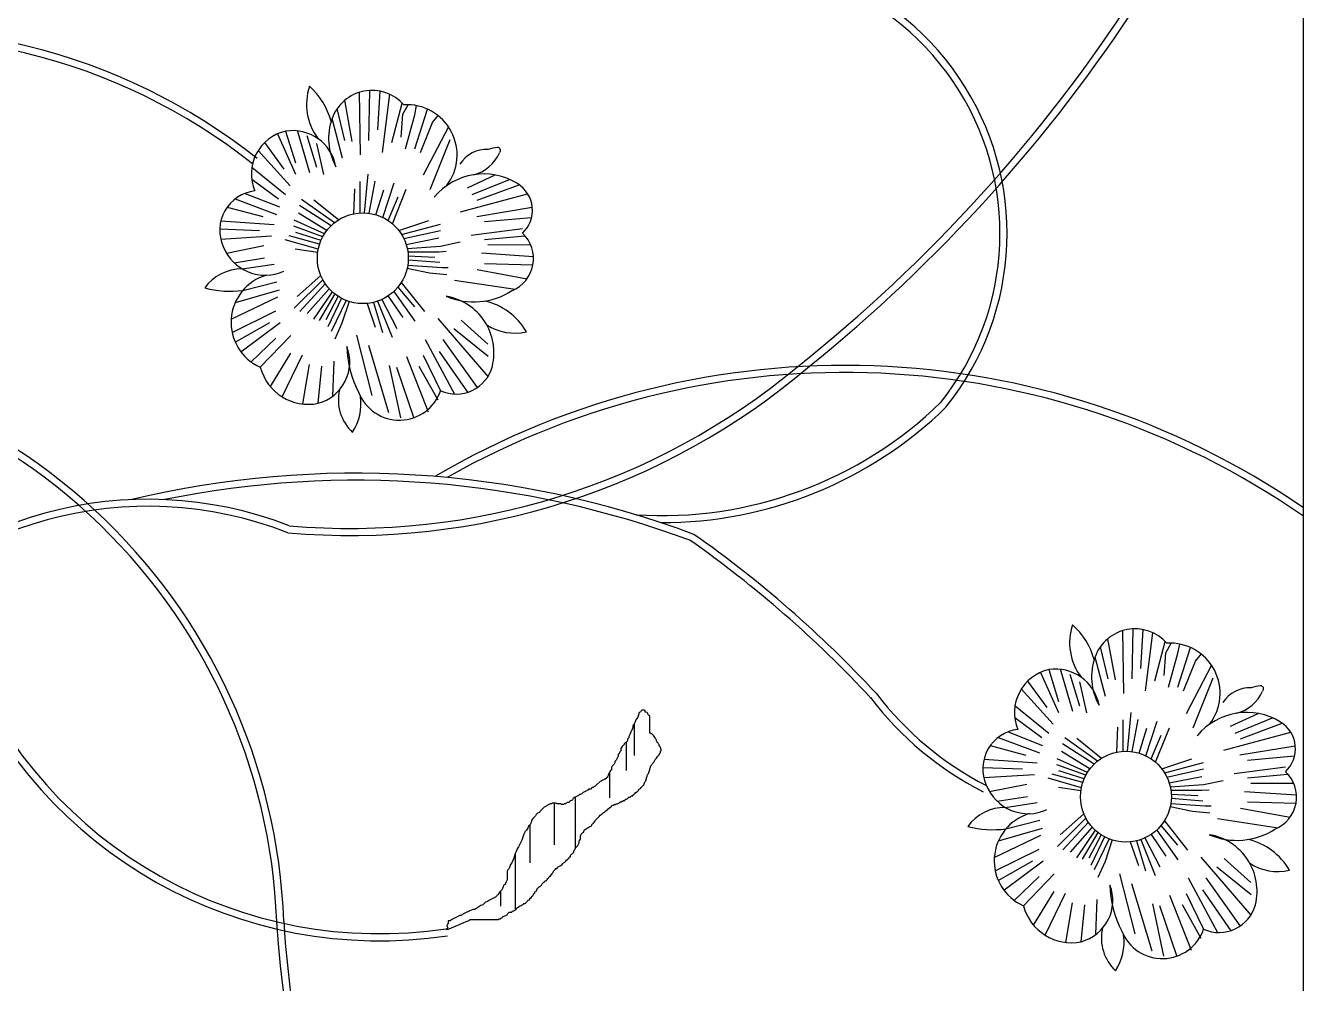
# Model space of a CAD drawing. Header units: millimetres. Extents: x 14385 to 129787, y 107826 to 186798.
# Drawn here: x 30049.3 to 30509.7, y 119364.4 to 119709.5 of the extents above; entities that cross this region are included whole.
import ezdxf

# ---------------------------------------------------------------- set-up
doc = ezdxf.new("R2010")
doc.units = ezdxf.units.MM
doc.header["$LTSCALE"] = 1000

msp = doc.modelspace()

# ---------------------------------------------------------------- linework, layer by layer
at = {"color": 251, "linetype": 'Continuous', "ltscale": 10}
for p, q in [((30167.04, 119667.79), (30164.35, 119682.63)), ((30170.04, 119662.91), (30169.69, 119685.51)), ((30173.05, 119668.17), (30173.41, 119686.15)), ((30176.24, 119671.92), (30177.04, 119685.89)), ((30177.92, 119663.85), (30180.56, 119684.75)), ((30164.41, 119668.17), (30161.65, 119679.7)), ((30181.3, 119667.42), (30185, 119681.62)), ((30184.68, 119669.29), (30185.24, 119677.56)), ((30185.24, 119677.56), (30187.13, 119681.01)), ((30186.18, 119665.16), (30189.56, 119677.37)), ((30189.56, 119677.37), (30190.21, 119680.67)), ((30189.56, 119665.16), (30194.1, 119679.43)), ((30163.48, 119661.78), (30159.75, 119676.02)), ((30191.62, 119663.85), (30195.94, 119674.55)), ((30201.68, 119673.07), (30192.56, 119655.59)), ((30195.94, 119674.55), (30197.95, 119677.09)), ((30140.04, 119670.47), (30146.55, 119656.02)), ((30143.04, 119671.47), (30146.55, 119660.05)), ((30147.16, 119671.79), (30151.6, 119656.56)), ((30150.65, 119669.88), (30154.14, 119658.46)), ((30202.13, 119668.36), (30195, 119650.33)), ((30133.16, 119664.49), (30144.63, 119651.8)), ((30135.46, 119667.34), (30142.41, 119657.83)), ((30154.14, 119667.03), (30156.67, 119655.92)), ((30130.8, 119654.24), (30140.5, 119647.04)), ((30130.89, 119658.48), (30143.04, 119648.63)), ((30171.45, 119642.06), (30172.72, 119655.99)), ((30208.51, 119651.08), (30218.46, 119655.69)), ((30167.64, 119641.75), (30167.92, 119650.76)), ((30169.86, 119642.04), (30169.87, 119653.36)), ((30173.1, 119641.92), (30175.23, 119653.48)), ((30175.56, 119641.38), (30178.36, 119650.35)), ((30178, 119640.43), (30182.11, 119652.85)), ((30181.56, 119638.08), (30186.49, 119650.56)), ((30210.2, 119648.64), (30223.69, 119654.09)), ((30212.08, 119646.57), (30227.13, 119652.2)), ((30124.86, 119647.05), (30139.76, 119641.5)), ((30128.46, 119649.07), (30140.82, 119644.19)), ((30160.63, 119638.49), (30148.78, 119646.84)), ((30162.05, 119639.51), (30153.13, 119646.59)), ((30179.92, 119639.33), (30183.57, 119647.84)), ((30206.07, 119642.44), (30230.21, 119648.95)), ((30122, 119644.1), (30134.8, 119640.7)), ((30157.65, 119635.84), (30147.65, 119641.92)), ((30159.38, 119637.39), (30147.99, 119644.69)), ((30211.89, 119640.75), (30231.87, 119644.07)), ((30214.7, 119638.87), (30231.64, 119640.42)), ((30119.3, 119636.26), (30133.58, 119635.73)), ((30119.73, 119639.23), (30138.92, 119637.84)), ((30156.4, 119633.4), (30145.94, 119637.21)), ((30157.01, 119634.46), (30146.07, 119639.39)), ((30183.83, 119635.67), (30194.63, 119639.28)), ((30184.82, 119634.23), (30198.81, 119638.02)), ((30209.82, 119633.99), (30228.32, 119636.43)), ((30119.65, 119632.56), (30137.97, 119633.72)), ((30154.79, 119628.93), (30142.83, 119632.34)), ((30155.27, 119630.75), (30144.26, 119633.82)), ((30155.77, 119632.09), (30146.67, 119634.94)), ((30185.61, 119632.77), (30198.81, 119635.73)), ((30186.44, 119630.66), (30198.18, 119633.01)), ((30198.81, 119630.09), (30205.9, 119631.55)), ((30214.7, 119632.49), (30229.19, 119633.79)), ((30121.71, 119627.51), (30135.12, 119630.23)), ((30154.61, 119627.81), (30146.51, 119629)), ((30186.84, 119629.2), (30198.81, 119630.09)), ((30187.05, 119628), (30198.18, 119628)), ((30187.19, 119626.55), (30196.72, 119626.12)), ((30198.18, 119628), (30200.89, 119628.21)), ((30213.58, 119627.6), (30232.29, 119626.36)), ((30215.83, 119630.61), (30231.26, 119630.56)), ((30124.49, 119624.03), (30135.43, 119625.78)), ((30127.37, 119621.85), (30138.92, 119623.56)), ((30186.82, 119622.13), (30194.84, 119620.48)), ((30187.03, 119623.25), (30199.43, 119622.36)), ((30187.2, 119625.12), (30198.6, 119624.24)), ((30199.43, 119622.36), (30201.52, 119622.36)), ((30214.7, 119623.85), (30232.12, 119623.3)), ((30156.45, 119617.89), (30146.15, 119607.7)), ((30155.7, 119619.48), (30147.16, 119611.94)), ((30194.84, 119620.48), (30201.1, 119619.85)), ((30203.82, 119617.84), (30225.67, 119614.53)), ((30212.08, 119621.59), (30230, 119618.3)), ((30124.91, 119609.77), (30140.82, 119614.36)), ((30127.64, 119614.11), (30139.87, 119617.22)), ((30157.32, 119616.47), (30148.14, 119606.55)), ((30158.72, 119614.7), (30150.8, 119605.73)), ((30159.79, 119613.62), (30153.01, 119603.72)), ((30160.72, 119612.83), (30155.14, 119603.21)), ((30181.96, 119613.68), (30189.51, 119602.99)), ((30183.48, 119615.3), (30189.45, 119608.21)), ((30184.69, 119616.97), (30193.03, 119606.46)), ((30123.42, 119603.76), (30140.19, 119611.82)), ((30161.9, 119611.99), (30157.49, 119603.53)), ((30163.14, 119611.26), (30158.18, 119600.96)), ((30164.84, 119610.47), (30159.38, 119599.3)), ((30165.91, 119610.09), (30163.31, 119602.32)), ((30172.43, 119609.41), (30175.32, 119600.87)), ((30174.64, 119609.78), (30177.94, 119598.95)), ((30176.17, 119610.22), (30181.43, 119597.26)), ((30177.71, 119610.84), (30183.1, 119600.39)), ((30179.91, 119612.07), (30185.19, 119604.3)), ((30123.77, 119598.95), (30139.55, 119606.75)), ((30197.81, 119603.94), (30215.87, 119583.05)), ((30124.87, 119595.5), (30137.33, 119602.59)), ((30126.9, 119592.01), (30141.08, 119602.59)), ((30163.31, 119602.32), (30160.71, 119596.59)), ((30203.63, 119600.37), (30216.02, 119590.42)), ((30206.26, 119603.38), (30215.83, 119594.74)), ((30130.6, 119588.33), (30139.55, 119596.91)), ((30133.91, 119586.42), (30144.94, 119597.86)), ((30168.54, 119597.93), (30174.09, 119576.25)), ((30172.86, 119594.36), (30180.14, 119570.12)), ((30193.31, 119596.43), (30203.85, 119576.75)), ((30199.69, 119596.43), (30212.01, 119579.06)), ((30137.52, 119579.45), (30144.94, 119591.52)), ((30141.76, 119575.78), (30149.06, 119590.88)), ((30186.56, 119590.23), (30194.34, 119570.41)), ((30192.56, 119590.79), (30198.85, 119577.95)), ((30198.38, 119592.11), (30208.59, 119577.4)), ((30149.17, 119573.19), (30151.6, 119587.39)), ((30154.77, 119573.43), (30156.04, 119586.76)), ((30160.05, 119576.03), (30160.48, 119588.66)), ((30180.36, 119587.04), (30184.36, 119568.23)), ((30182.99, 119586.47), (30189.19, 119568.12)), ((30191.06, 119586.85), (30197.8, 119574.66)), ((30441.92, 119473.79), (30439.23, 119488.62)), ((30444.92, 119468.9), (30444.57, 119491.5)), ((30447.92, 119474.16), (30448.29, 119492.15)), ((30451.11, 119477.92), (30451.91, 119491.88)), ((30452.8, 119469.84), (30455.44, 119490.74)), ((30439.29, 119474.16), (30436.53, 119485.69)), ((30456.18, 119473.41), (30459.88, 119487.61)), ((30460.12, 119483.55), (30462, 119487)), ((30464.44, 119483.36), (30465.09, 119486.66)), ((30464.44, 119471.16), (30468.98, 119485.42)), ((30438.35, 119467.78), (30434.63, 119482.01)), ((30459.56, 119475.29), (30460.12, 119483.55)), ((30461.06, 119471.16), (30464.44, 119483.36)), ((30466.5, 119469.84), (30470.82, 119480.55)), ((30470.82, 119480.55), (30472.83, 119483.08)), ((30414.92, 119476.46), (30421.43, 119462.01)), ((30417.92, 119477.46), (30421.43, 119466.04)), ((30422.04, 119477.78), (30426.48, 119462.55)), ((30425.53, 119475.88), (30429.01, 119464.46)), ((30476.56, 119479.07), (30467.44, 119461.58)), ((30408.04, 119470.49), (30419.5, 119457.79)), ((30410.33, 119473.33), (30417.28, 119463.82)), ((30429.01, 119473.02), (30431.55, 119461.92)), ((30477.01, 119474.35), (30469.88, 119456.32)), ((30270.43, 119461.96), (30269.95, 119460.29)), ((30270.9, 119462.19), (30270.43, 119461.96)), ((30271.14, 119462.67), (30270.9, 119462.19)), ((30271.38, 119462.91), (30271.14, 119462.67)), ((30272.33, 119462.91), (30271.38, 119462.91)), ((30272.57, 119462.67), (30272.33, 119462.91)), ((30272.57, 119462.19), (30272.57, 119462.67)), ((30272.81, 119462.19), (30272.57, 119462.19)), ((30273.28, 119461.96), (30272.81, 119462.19)), ((30273.52, 119461.48), (30273.28, 119461.96)), ((30273.76, 119461), (30273.52, 119461.48)), ((30274.23, 119460.77), (30273.76, 119461)), ((30405.77, 119464.47), (30417.92, 119454.62)), ((30446.33, 119448.05), (30447.6, 119461.98)), ((30483.39, 119457.07), (30493.33, 119461.69)), ((30268.05, 119456.24), (30267.81, 119456.24)), ((30267.81, 119456.24), (30267.81, 119455.77)), ((30268.29, 119457.67), (30268.05, 119457.19)), ((30268.05, 119457.19), (30268.05, 119456.24)), ((30268.53, 119457.67), (30268.29, 119457.67)), ((30268.76, 119458.15), (30268.53, 119457.67)), ((30268.64, 119457.91), (30268.64, 119446.52)), ((30269, 119458.62), (30268.76, 119458.15)), ((30269.24, 119459.34), (30269, 119458.62)), ((30269.95, 119460.29), (30269.24, 119459.34)), ((30274.23, 119454.58), (30274.23, 119460.77)), ((30405.68, 119460.24), (30415.38, 119453.03)), ((30442.51, 119447.75), (30442.8, 119456.76)), ((30444.74, 119448.04), (30444.75, 119459.35)), ((30447.98, 119447.91), (30450.1, 119459.47)), ((30450.44, 119447.37), (30453.23, 119456.34)), ((30452.87, 119446.42), (30456.99, 119458.85)), ((30456.44, 119444.07), (30461.37, 119456.55)), ((30485.08, 119454.63), (30498.57, 119460.09)), ((30486.95, 119452.56), (30502.01, 119458.2)), ((30266.15, 119451.96), (30265.91, 119451.48)), ((30266.38, 119452.67), (30266.15, 119452.43)), ((30266.15, 119452.43), (30266.15, 119451.96)), ((30266.62, 119452.91), (30266.38, 119452.67)), ((30266.86, 119453.86), (30266.62, 119453.39)), ((30266.62, 119453.39), (30266.62, 119452.91)), ((30267.1, 119454.34), (30266.86, 119453.86)), ((30267.34, 119455.05), (30267.1, 119454.34)), ((30267.57, 119455.53), (30267.34, 119455.05)), ((30267.81, 119455.77), (30267.57, 119455.53)), ((30274.47, 119454.58), (30274.23, 119454.58)), ((30274.71, 119454.34), (30274.47, 119454.58)), ((30274.95, 119454.34), (30274.71, 119454.34)), ((30275.19, 119454.1), (30274.95, 119454.34)), ((30275.66, 119453.62), (30275.19, 119454.1)), ((30276.14, 119452.91), (30275.66, 119453.62)), ((30276.37, 119452.43), (30276.14, 119452.91)), ((30276.61, 119452.19), (30276.37, 119452.43)), ((30276.61, 119451.72), (30276.61, 119452.19)), ((30276.85, 119451.24), (30276.61, 119451.72)), ((30399.74, 119453.04), (30414.64, 119447.49)), ((30403.34, 119455.06), (30415.7, 119450.18)), ((30435.5, 119444.49), (30423.66, 119452.84)), ((30436.93, 119445.5), (30428.01, 119452.59)), ((30454.8, 119445.32), (30458.45, 119453.83)), ((30480.95, 119448.43), (30505.09, 119454.94)), ((30263.29, 119447.43), (30263.05, 119446.96)), ((30263.53, 119447.91), (30263.29, 119447.43)), ((30263.77, 119448.15), (30263.53, 119447.91)), ((30264.24, 119449.81), (30263.77, 119449.1)), ((30263.77, 119449.1), (30263.77, 119448.15)), ((30264.72, 119450.29), (30264.24, 119449.81)), ((30264.96, 119450.53), (30264.72, 119450.29)), ((30265.19, 119451), (30264.96, 119450.77)), ((30264.96, 119450.77), (30264.96, 119450.53)), ((30265.43, 119451.24), (30265.19, 119451)), ((30265.91, 119451.48), (30265.43, 119451.24)), ((30265.67, 119451.36), (30265.67, 119441.09)), ((30277.09, 119451.24), (30276.85, 119451.24)), ((30277.33, 119450.77), (30277.09, 119451.24)), ((30277.56, 119450.53), (30277.33, 119450.77)), ((30277.56, 119450.05), (30277.56, 119450.53)), ((30277.8, 119449.81), (30277.56, 119450.05)), ((30277.56, 119446.72), (30277.8, 119447.43)), ((30278.04, 119449.58), (30277.8, 119449.81)), ((30277.8, 119447.43), (30278.04, 119447.43)), ((30278.04, 119449.34), (30278.04, 119449.58)), ((30278.28, 119448.86), (30278.04, 119449.34)), ((30278.04, 119447.43), (30278.04, 119448.15)), ((30278.04, 119448.15), (30278.28, 119448.15)), ((30278.28, 119448.15), (30278.28, 119448.86)), ((30396.88, 119450.09), (30409.68, 119446.69)), ((30432.53, 119441.83), (30422.53, 119447.91)), ((30434.26, 119443.38), (30422.87, 119450.68)), ((30486.77, 119446.74), (30506.75, 119450.06)), ((30260.68, 119442.67), (30260.44, 119442.2)), ((30260.91, 119442.91), (30260.68, 119442.67)), ((30261.39, 119443.39), (30260.91, 119442.91)), ((30261.63, 119443.86), (30261.39, 119443.39)), ((30262.1, 119444.81), (30261.63, 119444.34)), ((30261.63, 119444.34), (30261.63, 119443.86)), ((30262.34, 119445.29), (30262.1, 119444.81)), ((30262.58, 119445.77), (30262.34, 119445.29)), ((30262.82, 119446.24), (30262.58, 119445.77)), ((30263.05, 119446.96), (30262.82, 119446.96)), ((30262.82, 119446.96), (30262.82, 119446.24)), ((30274.47, 119442.67), (30274.71, 119442.91)), ((30274.47, 119442.2), (30274.47, 119442.67)), ((30274.71, 119442.91), (30274.95, 119443.15)), ((30274.95, 119443.15), (30275.19, 119443.62)), ((30275.19, 119443.62), (30275.66, 119444.1)), ((30275.66, 119444.1), (30275.9, 119444.58)), ((30275.9, 119444.58), (30276.14, 119445.05)), ((30276.14, 119445.05), (30276.61, 119445.53)), ((30276.61, 119445.53), (30277.09, 119446.24)), ((30277.09, 119446.24), (30277.56, 119446.72)), ((30394.61, 119445.23), (30413.8, 119443.83)), ((30431.28, 119439.4), (30420.82, 119443.2)), ((30431.89, 119440.45), (30420.94, 119445.38)), ((30458.71, 119441.67), (30469.51, 119445.27)), ((30459.7, 119440.22), (30473.68, 119444.02)), ((30484.7, 119439.98), (30503.2, 119442.42)), ((30489.58, 119444.86), (30506.51, 119446.41)), ((30257.82, 119437.91), (30257.34, 119437.67)), ((30258.06, 119437.91), (30257.82, 119437.91)), ((30258.53, 119438.15), (30258.06, 119438.15)), ((30258.06, 119438.15), (30258.06, 119437.91)), ((30258.77, 119438.62), (30258.53, 119438.39)), ((30258.53, 119438.39), (30258.53, 119438.15)), ((30259.01, 119438.62), (30258.77, 119438.62)), ((30259.25, 119439.34), (30259.01, 119438.86)), ((30259.01, 119438.86), (30259.01, 119438.62)), ((30259.49, 119440.05), (30259.25, 119439.34)), ((30259.72, 119440.53), (30259.49, 119440.05)), ((30259.96, 119440.77), (30259.72, 119440.53)), ((30259.72, 119440.53), (30259.72, 119431.32)), ((30260.2, 119441.24), (30259.96, 119441)), ((30259.96, 119441), (30259.96, 119440.77)), ((30260.44, 119441.24), (30260.2, 119441.24)), ((30260.44, 119442.2), (30260.44, 119441.24)), ((30272.81, 119437.43), (30272.81, 119437.91)), ((30272.81, 119437.91), (30273.04, 119437.91)), ((30273.04, 119438.62), (30273.28, 119438.86)), ((30273.04, 119437.91), (30273.04, 119438.62)), ((30273.28, 119439.34), (30273.52, 119439.81)), ((30273.28, 119438.86), (30273.28, 119439.34)), ((30273.52, 119439.81), (30273.76, 119440.05)), ((30273.76, 119440.05), (30274, 119440.77)), ((30274, 119440.77), (30274.23, 119441.48)), ((30274.23, 119441.72), (30274.47, 119442.2)), ((30274.23, 119441.48), (30274.23, 119441.72)), ((30394.18, 119442.26), (30408.46, 119441.72)), ((30394.53, 119438.55), (30412.85, 119439.71)), ((30429.67, 119434.92), (30417.71, 119438.33)), ((30430.15, 119436.74), (30419.14, 119439.81)), ((30430.65, 119438.08), (30421.55, 119440.94)), ((30460.49, 119438.76), (30473.68, 119441.72)), ((30461.32, 119436.65), (30473.06, 119439)), ((30489.58, 119438.48), (30504.07, 119439.78)), ((30250.68, 119433.39), (30250.21, 119433.15)), ((30251.16, 119433.62), (30250.68, 119433.39)), ((30251.64, 119433.86), (30251.16, 119433.62)), ((30252.11, 119434.1), (30251.64, 119433.86)), ((30253.06, 119434.34), (30252.11, 119434.34)), ((30252.11, 119434.34), (30252.11, 119434.1)), ((30253.54, 119435.05), (30253.06, 119434.58)), ((30253.06, 119434.58), (30253.06, 119434.34)), ((30253.78, 119435.05), (30253.54, 119435.05)), ((30254.49, 119435.53), (30253.78, 119435.05)), ((30254.97, 119436), (30254.49, 119435.53)), ((30256.39, 119437.2), (30254.97, 119436)), ((30257.34, 119437.67), (30256.39, 119437.2)), ((30269.48, 119433.15), (30269.48, 119433.39)), ((30269.48, 119433.39), (30269.71, 119433.39)), ((30269.71, 119433.39), (30269.95, 119433.62)), ((30269.95, 119433.62), (30270.19, 119433.86)), ((30270.19, 119434.1), (30270.43, 119434.34)), ((30270.19, 119433.86), (30270.19, 119434.1)), ((30270.43, 119434.34), (30270.9, 119434.58)), ((30270.9, 119434.58), (30271.14, 119435.05)), ((30271.14, 119435.05), (30271.38, 119435.29)), ((30271.38, 119435.29), (30271.86, 119435.77)), ((30271.86, 119435.77), (30272.09, 119436)), ((30272.09, 119436), (30272.33, 119436.72)), ((30272.33, 119436.72), (30272.57, 119437.2)), ((30272.57, 119437.2), (30272.81, 119437.43)), ((30396.58, 119433.5), (30409.99, 119436.22)), ((30429.49, 119433.8), (30421.38, 119434.99)), ((30461.71, 119435.19), (30473.68, 119436.08)), ((30461.93, 119433.99), (30473.06, 119433.99)), ((30473.06, 119433.99), (30475.77, 119434.2)), ((30473.68, 119436.08), (30480.78, 119437.54)), ((30488.45, 119433.59), (30507.17, 119432.35)), ((30490.71, 119436.6), (30506.14, 119436.55)), ((30237.36, 119428.62), (30237.13, 119428.39)), ((30237.84, 119428.86), (30237.36, 119428.62)), ((30238.31, 119429.1), (30237.84, 119428.86)), ((30238.79, 119429.1), (30238.31, 119429.1)), ((30239.03, 119429.34), (30238.79, 119429.1)), ((30240.46, 119429.34), (30239.03, 119429.34)), ((30239.74, 119429.34), (30239.74, 119414.31)), ((30240.69, 119429.1), (30240.46, 119429.34)), ((30242.12, 119429.1), (30240.69, 119429.1)), ((30242.36, 119428.86), (30242.12, 119429.1)), ((30243.07, 119428.86), (30242.36, 119428.86)), ((30243.31, 119429.1), (30243.07, 119428.86)), ((30243.79, 119429.1), (30243.31, 119429.1)), ((30244.26, 119429.34), (30243.79, 119429.1)), ((30244.5, 119429.58), (30244.26, 119429.34)), ((30245.21, 119429.58), (30244.5, 119429.58)), ((30245.45, 119430.05), (30245.21, 119429.58)), ((30245.93, 119430.29), (30245.45, 119430.05)), ((30246.16, 119430.29), (30245.93, 119430.29)), ((30246.4, 119430.53), (30246.16, 119430.29)), ((30246.64, 119431.01), (30246.4, 119430.53)), ((30247.35, 119431.48), (30246.64, 119431.01)), ((30247.83, 119431.72), (30247.35, 119431.48)), ((30247.35, 119431.48), (30247.35, 119412.91)), ((30248.31, 119431.96), (30247.83, 119431.72)), ((30248.54, 119431.96), (30248.31, 119431.96)), ((30248.78, 119432.43), (30248.54, 119431.96)), ((30249.26, 119432.43), (30248.78, 119432.43)), ((30249.73, 119432.67), (30249.26, 119432.43)), ((30250.21, 119433.15), (30249.73, 119432.67)), ((30260.44, 119428.39), (30260.91, 119428.62)), ((30260.91, 119428.62), (30261.15, 119428.62)), ((30261.15, 119428.62), (30261.39, 119428.86)), ((30261.39, 119428.86), (30261.86, 119428.86)), ((30261.86, 119428.86), (30262.1, 119429.1)), ((30262.1, 119429.1), (30262.58, 119429.1)), ((30262.58, 119429.1), (30263.05, 119429.34)), ((30263.05, 119429.34), (30263.29, 119429.58)), ((30263.29, 119429.58), (30263.53, 119429.58)), ((30263.53, 119429.58), (30263.53, 119429.81)), ((30263.53, 119429.81), (30264.01, 119429.81)), ((30264.01, 119429.81), (30264.24, 119430.05)), ((30264.24, 119430.05), (30264.48, 119430.05)), ((30264.48, 119430.05), (30264.72, 119430.29)), ((30264.72, 119430.29), (30265.19, 119430.29)), ((30265.19, 119430.29), (30265.43, 119430.77)), ((30265.43, 119430.77), (30265.91, 119430.77)), ((30265.91, 119430.77), (30266.15, 119431.01)), ((30266.15, 119431.01), (30266.38, 119431.24)), ((30266.38, 119431.24), (30266.62, 119431.48)), ((30266.62, 119431.48), (30267.1, 119431.48)), ((30267.1, 119431.48), (30267.34, 119431.72)), ((30267.34, 119431.72), (30267.57, 119431.96)), ((30267.57, 119431.96), (30268.05, 119431.96)), ((30268.05, 119432.2), (30268.53, 119432.43)), ((30268.05, 119431.96), (30268.05, 119432.2)), ((30268.53, 119432.43), (30268.53, 119432.67)), ((30268.53, 119432.67), (30268.76, 119432.67)), ((30268.76, 119432.67), (30269, 119432.91)), ((30269, 119432.91), (30269, 119433.15)), ((30269, 119433.15), (30269.48, 119433.15)), ((30399.37, 119430.02), (30410.31, 119431.78)), ((30402.25, 119427.84), (30413.8, 119429.56)), ((30461.91, 119429.24), (30474.31, 119428.35)), ((30462.07, 119432.55), (30471.6, 119432.11)), ((30462.08, 119431.11), (30473.48, 119430.23)), ((30489.58, 119429.84), (30507, 119429.3)), ((30232.84, 119424.58), (30232.13, 119423.86)), ((30233.08, 119424.81), (30232.84, 119424.58)), ((30233.32, 119425.29), (30233.08, 119424.81)), ((30233.56, 119425.53), (30233.32, 119425.29)), ((30233.8, 119425.77), (30233.56, 119425.53)), ((30234.51, 119426.01), (30233.8, 119425.77)), ((30234.75, 119426.48), (30234.51, 119426.01)), ((30235.22, 119426.96), (30234.75, 119426.48)), ((30235.46, 119427.2), (30235.22, 119426.96)), ((30236.17, 119427.91), (30235.46, 119427.2)), ((30236.65, 119428.15), (30236.17, 119427.91)), ((30237.13, 119428.39), (30236.65, 119428.15)), ((30254.97, 119423.62), (30255.44, 119424.1)), ((30255.44, 119424.1), (30255.68, 119424.34)), ((30255.68, 119424.34), (30255.92, 119424.58)), ((30255.92, 119424.58), (30256.39, 119425.05)), ((30256.39, 119425.05), (30257.11, 119425.53)), ((30257.11, 119425.53), (30257.58, 119426.01)), ((30257.58, 119426.01), (30257.82, 119426.01)), ((30257.82, 119426.01), (30258.06, 119426.24)), ((30258.06, 119426.24), (30258.53, 119426.72)), ((30258.53, 119426.72), (30258.77, 119426.72)), ((30258.77, 119426.72), (30258.77, 119426.96)), ((30258.77, 119426.96), (30259.01, 119426.96)), ((30259.01, 119426.96), (30259.25, 119427.2)), ((30259.25, 119427.2), (30259.25, 119427.43)), ((30259.25, 119427.43), (30259.49, 119427.43)), ((30259.49, 119427.43), (30259.72, 119427.67)), ((30259.72, 119427.67), (30259.96, 119427.67)), ((30259.96, 119427.67), (30259.96, 119427.91)), ((30259.96, 119427.91), (30260.2, 119427.91)), ((30260.2, 119427.91), (30260.44, 119428.15)), ((30260.44, 119428.15), (30260.44, 119428.39)), ((30430.58, 119425.47), (30422.04, 119417.93)), ((30461.7, 119428.13), (30469.72, 119426.47)), ((30469.72, 119426.47), (30475.98, 119425.85)), ((30474.31, 119428.35), (30476.4, 119428.35)), ((30486.95, 119427.59), (30504.88, 119424.3)), ((30229.75, 119419.58), (30229.28, 119419.1)), ((30230.23, 119420.29), (30229.75, 119419.58)), ((30230.47, 119421.01), (30230.23, 119420.29)), ((30230.94, 119421.48), (30230.47, 119421.01)), ((30231.18, 119421.96), (30230.94, 119421.48)), ((30230.94, 119421.48), (30230.94, 119407.8)), ((30231.42, 119422.43), (30231.18, 119421.96)), ((30231.65, 119423.15), (30231.42, 119422.43)), ((30232.13, 119423.86), (30231.65, 119423.15)), ((30250.45, 119419.34), (30250.92, 119419.82)), ((30250.92, 119419.82), (30251.64, 119420.29)), ((30251.64, 119420.29), (30252.35, 119420.77)), ((30252.35, 119420.77), (30253.06, 119421.01)), ((30253.06, 119421.01), (30253.54, 119421.96)), ((30253.54, 119421.96), (30253.78, 119422.2)), ((30253.78, 119422.2), (30254.01, 119422.2)), ((30254.01, 119422.43), (30254.25, 119422.67)), ((30254.01, 119422.2), (30254.01, 119422.43)), ((30254.25, 119422.67), (30254.25, 119422.91)), ((30254.25, 119422.91), (30254.49, 119422.91)), ((30254.49, 119423.15), (30254.97, 119423.62)), ((30254.49, 119422.91), (30254.49, 119423.15)), ((30399.78, 119415.76), (30415.7, 119420.35)), ((30402.52, 119420.1), (30414.75, 119423.21)), ((30431.33, 119423.89), (30421.03, 119413.69)), ((30432.2, 119422.47), (30423.01, 119412.54)), ((30433.6, 119420.69), (30425.68, 119411.72)), ((30434.67, 119419.62), (30427.89, 119409.71)), ((30456.84, 119419.68), (30464.39, 119408.98)), ((30458.36, 119421.29), (30464.33, 119414.2)), ((30459.57, 119422.96), (30467.91, 119412.45)), ((30478.7, 119423.83), (30500.54, 119420.52)), ((30228.09, 119416.01), (30227.13, 119414.1)), ((30228.8, 119418.15), (30228.09, 119416.01)), ((30229.28, 119419.1), (30228.8, 119418.15)), ((30248.54, 119414.58), (30248.78, 119415.05)), ((30248.78, 119415.77), (30249.02, 119416.01)), ((30248.78, 119415.05), (30248.78, 119415.77)), ((30249.02, 119416.01), (30249.02, 119416.24)), ((30249.02, 119416.24), (30249.26, 119416.24)), ((30249.26, 119417.67), (30249.5, 119417.91)), ((30249.26, 119416.24), (30249.26, 119417.67)), ((30249.5, 119418.15), (30249.73, 119418.39)), ((30249.5, 119417.91), (30249.5, 119418.15)), ((30249.73, 119418.39), (30249.97, 119418.62)), ((30249.97, 119418.62), (30250.45, 119418.86)), ((30250.45, 119418.86), (30250.45, 119419.34)), ((30398.3, 119409.75), (30415.07, 119417.82)), ((30435.6, 119418.83), (30430.01, 119409.2)), ((30436.78, 119417.98), (30432.37, 119409.52)), ((30438.02, 119417.25), (30433.06, 119406.95)), ((30439.72, 119416.46), (30434.26, 119405.29)), ((30440.79, 119416.08), (30438.19, 119408.32)), ((30447.31, 119415.4), (30450.2, 119406.86)), ((30449.52, 119415.77), (30452.82, 119404.94)), ((30451.05, 119416.21), (30456.31, 119403.26)), ((30452.59, 119416.83), (30457.98, 119406.38)), ((30454.79, 119418.06), (30460.06, 119410.29)), ((30225.71, 119411.24), (30225.23, 119409.58)), ((30226.18, 119412.2), (30225.71, 119411.24)), ((30225.71, 119411.24), (30225.71, 119390.77)), ((30226.42, 119412.91), (30226.18, 119412.2)), ((30226.9, 119413.62), (30226.42, 119412.91)), ((30227.13, 119414.1), (30226.9, 119413.62)), ((30245.69, 119410.53), (30245.93, 119411.01)), ((30245.69, 119410.05), (30245.69, 119410.53)), ((30245.93, 119411.01), (30246.16, 119411.01)), ((30246.16, 119411.01), (30246.88, 119411.72)), ((30246.88, 119412.2), (30247.12, 119412.43)), ((30246.88, 119411.72), (30246.88, 119412.2)), ((30247.12, 119412.43), (30247.35, 119412.91)), ((30247.35, 119412.91), (30247.59, 119413.39)), ((30247.59, 119413.39), (30247.83, 119413.62)), ((30247.83, 119413.62), (30248.31, 119414.1)), ((30248.31, 119414.1), (30248.54, 119414.58)), ((30398.64, 119404.94), (30414.43, 119412.74)), ((30223.57, 119405.77), (30223.33, 119405.53)), ((30224.04, 119407.2), (30223.57, 119405.77)), ((30224.52, 119407.91), (30224.04, 119407.2)), ((30225.23, 119409.58), (30224.52, 119407.91)), ((30240.22, 119405.53), (30240.22, 119405.77)), ((30240.22, 119405.77), (30240.69, 119405.77)), ((30240.69, 119405.77), (30240.93, 119406.01)), ((30240.93, 119406.24), (30241.41, 119406.48)), ((30240.93, 119406.01), (30240.93, 119406.24)), ((30241.41, 119406.48), (30241.88, 119406.72)), ((30241.88, 119406.72), (30242.6, 119407.2)), ((30242.6, 119407.2), (30242.83, 119407.67)), ((30242.83, 119407.67), (30243.07, 119407.91)), ((30243.07, 119407.91), (30243.55, 119408.15)), ((30243.55, 119408.15), (30243.79, 119408.39)), ((30243.79, 119408.39), (30244.26, 119408.86)), ((30244.26, 119408.86), (30244.5, 119408.86)), ((30244.5, 119409.1), (30244.98, 119409.34)), ((30244.5, 119408.86), (30244.5, 119409.1)), ((30244.98, 119409.34), (30244.98, 119409.58)), ((30244.98, 119409.58), (30245.21, 119409.58)), ((30245.21, 119409.82), (30245.45, 119410.05)), ((30245.21, 119409.58), (30245.21, 119409.82)), ((30245.45, 119410.05), (30245.69, 119410.05)), ((30399.75, 119401.49), (30412.21, 119408.59)), ((30401.77, 119398.01), (30415.96, 119408.59)), ((30438.19, 119408.32), (30435.59, 119402.59)), ((30472.69, 119409.93), (30490.74, 119389.04)), ((30478.51, 119406.36), (30490.89, 119396.41)), ((30481.14, 119409.37), (30490.71, 119400.73)), ((30222.62, 119401.24), (30222.38, 119400.77)), ((30222.85, 119401.72), (30222.62, 119401.24)), ((30223.09, 119405.29), (30222.85, 119404.82)), ((30222.85, 119404.82), (30222.85, 119401.72)), ((30223.33, 119405.53), (30223.09, 119405.29)), ((30235.94, 119400.77), (30236.17, 119401.01)), ((30236.17, 119401.01), (30236.41, 119401.01)), ((30236.41, 119401.24), (30236.89, 119401.48)), ((30236.41, 119401.01), (30236.41, 119401.24)), ((30236.89, 119401.48), (30237.13, 119401.48)), ((30237.13, 119401.72), (30237.36, 119401.96)), ((30237.13, 119401.48), (30237.13, 119401.72)), ((30237.36, 119402.2), (30237.84, 119402.43)), ((30237.36, 119401.96), (30237.36, 119402.2)), ((30237.84, 119402.67), (30238.08, 119402.91)), ((30237.84, 119402.43), (30237.84, 119402.67)), ((30238.08, 119402.91), (30238.31, 119402.91)), ((30238.31, 119402.91), (30238.79, 119403.63)), ((30238.79, 119403.63), (30238.79, 119403.86)), ((30238.79, 119403.86), (30239.03, 119403.86)), ((30239.03, 119403.86), (30239.27, 119404.34)), ((30239.27, 119404.34), (30239.5, 119404.58)), ((30239.5, 119404.82), (30239.74, 119405.05)), ((30239.5, 119404.58), (30239.5, 119404.82)), ((30239.74, 119405.05), (30239.98, 119405.29)), ((30239.98, 119405.29), (30240.22, 119405.53)), ((30405.48, 119394.33), (30414.43, 119402.9)), ((30408.78, 119392.41), (30419.82, 119403.86)), ((30443.42, 119403.92), (30448.96, 119382.24)), ((30468.19, 119402.42), (30478.73, 119382.75)), ((30474.57, 119402.42), (30486.89, 119385.06)), ((30219.76, 119396.72), (30219.52, 119396.24)), ((30220.24, 119397.44), (30219.76, 119396.72)), ((30220.47, 119397.67), (30220.24, 119397.44)), ((30220.95, 119398.15), (30220.47, 119397.67)), ((30220.47, 119397.67), (30220.47, 119392.24)), ((30221.19, 119398.63), (30220.95, 119398.15)), ((30221.43, 119399.34), (30221.19, 119398.63)), ((30221.66, 119399.82), (30221.43, 119399.34)), ((30222.14, 119400.05), (30221.66, 119399.82)), ((30222.38, 119400.77), (30222.14, 119400.05)), ((30232.13, 119396.01), (30232.37, 119396.48)), ((30232.37, 119396.72), (30232.84, 119396.96)), ((30232.37, 119396.48), (30232.37, 119396.72)), ((30232.84, 119397.2), (30233.08, 119397.67)), ((30232.84, 119396.96), (30232.84, 119397.2)), ((30233.08, 119397.67), (30233.32, 119397.67)), ((30233.32, 119397.67), (30233.56, 119397.91)), ((30233.56, 119398.39), (30233.8, 119398.63)), ((30233.56, 119397.91), (30233.56, 119398.39)), ((30233.8, 119398.63), (30234.03, 119398.86)), ((30234.03, 119398.86), (30234.51, 119399.34)), ((30234.51, 119399.34), (30234.75, 119399.34)), ((30234.75, 119399.34), (30235.22, 119399.82)), ((30235.22, 119399.82), (30235.46, 119400.29)), ((30235.46, 119400.29), (30235.7, 119400.53)), ((30235.7, 119400.53), (30235.94, 119400.77)), ((30412.4, 119385.44), (30419.82, 119397.51)), ((30416.63, 119381.77), (30423.94, 119396.88)), ((30447.74, 119400.35), (30455.02, 119376.11)), ((30467.44, 119396.79), (30473.73, 119383.95)), ((30473.26, 119398.1), (30483.47, 119383.39)), ((30212.62, 119391.96), (30212.15, 119391.72)), ((30213.34, 119392.44), (30212.62, 119391.96)), ((30214.05, 119392.67), (30213.34, 119392.44)), ((30214.53, 119393.15), (30214.05, 119392.67)), ((30215, 119393.63), (30214.53, 119393.15)), ((30215.72, 119393.86), (30215, 119393.63)), ((30216.43, 119394.34), (30215.72, 119393.86)), ((30217.38, 119394.82), (30216.43, 119394.34)), ((30218.1, 119395.29), (30217.38, 119394.82)), ((30218.57, 119395.53), (30218.1, 119395.29)), ((30218.81, 119395.77), (30218.57, 119395.53)), ((30219.05, 119396.01), (30218.81, 119395.77)), ((30219.28, 119396.24), (30219.05, 119396.01)), ((30219.52, 119396.24), (30219.28, 119396.24)), ((30226.66, 119391.72), (30227.13, 119391.96)), ((30227.13, 119392.2), (30227.85, 119392.44)), ((30227.13, 119391.96), (30227.13, 119392.2)), ((30227.85, 119392.44), (30228.56, 119392.91)), ((30228.56, 119392.91), (30228.8, 119393.15)), ((30228.8, 119393.15), (30229.28, 119393.15)), ((30229.28, 119393.15), (30229.75, 119393.63)), ((30229.75, 119393.63), (30229.99, 119393.86)), ((30229.99, 119393.86), (30230.23, 119394.34)), ((30230.23, 119394.34), (30230.47, 119394.34)), ((30230.47, 119394.34), (30230.94, 119394.58)), ((30230.94, 119394.82), (30231.18, 119395.29)), ((30230.94, 119394.58), (30230.94, 119394.82)), ((30231.18, 119395.29), (30231.65, 119395.29)), ((30231.65, 119395.53), (30231.89, 119396.01)), ((30231.65, 119395.29), (30231.65, 119395.53)), ((30231.89, 119396.01), (30232.13, 119396.01)), ((30424.05, 119379.19), (30426.48, 119393.39)), ((30429.65, 119379.43), (30430.92, 119392.75)), ((30434.93, 119382.03), (30435.35, 119394.66)), ((30455.24, 119393.03), (30459.23, 119374.23)), ((30457.87, 119392.47), (30464.07, 119374.11)), ((30461.43, 119396.22), (30469.22, 119376.4)), ((30465.94, 119392.84), (30472.68, 119380.65)), ((30202.87, 119387.44), (30202.4, 119387.2)), ((30202.4, 119387.2), (30202.4, 119386.96)), ((30203.35, 119387.67), (30202.87, 119387.44)), ((30203.82, 119387.91), (30203.35, 119387.67)), ((30204.3, 119388.15), (30203.82, 119387.91)), ((30204.77, 119388.39), (30204.3, 119388.15)), ((30205.25, 119388.63), (30204.77, 119388.39)), ((30205.73, 119388.86), (30205.25, 119388.63)), ((30206.2, 119388.86), (30205.73, 119388.86)), ((30206.68, 119389.1), (30206.2, 119388.86)), ((30206.92, 119389.34), (30206.68, 119389.1)), ((30207.39, 119389.58), (30206.92, 119389.34)), ((30207.87, 119389.82), (30207.39, 119389.58)), ((30208.34, 119390.05), (30207.87, 119389.82)), ((30209.06, 119390.29), (30208.34, 119390.05)), ((30208.82, 119386.96), (30209.29, 119387.2)), ((30209.29, 119390.53), (30209.06, 119390.29)), ((30210.01, 119390.77), (30209.29, 119390.53)), ((30209.29, 119387.2), (30209.53, 119387.44)), ((30209.53, 119387.44), (30219.76, 119387.44)), ((30210.48, 119391.01), (30210.01, 119390.77)), ((30211.2, 119391.01), (30210.48, 119391.01)), ((30211.44, 119391.24), (30211.2, 119391.01)), ((30211.91, 119391.48), (30211.44, 119391.24)), ((30212.15, 119391.72), (30211.91, 119391.48)), ((30219.76, 119387.44), (30220, 119387.67)), ((30220, 119387.67), (30220.47, 119387.67)), ((30220.47, 119387.67), (30220.71, 119387.91)), ((30220.71, 119387.91), (30221.19, 119388.15)), ((30221.19, 119388.39), (30221.66, 119388.63)), ((30221.19, 119388.15), (30221.19, 119388.39)), ((30221.66, 119388.63), (30222.38, 119388.86)), ((30222.38, 119388.86), (30222.85, 119389.1)), ((30222.85, 119389.1), (30223.09, 119389.58)), ((30223.09, 119389.58), (30223.57, 119390.05)), ((30223.57, 119390.05), (30224.52, 119390.05)), ((30224.52, 119390.05), (30224.76, 119390.53)), ((30224.76, 119390.53), (30225.23, 119390.53)), ((30225.23, 119390.53), (30225.71, 119390.77)), ((30225.71, 119390.77), (30225.95, 119391.01)), ((30225.95, 119391.01), (30226.18, 119391.24)), ((30226.18, 119391.24), (30226.42, 119391.72)), ((30226.42, 119391.72), (30226.66, 119391.72)), ((30200.89, 119384.12), (30201.21, 119383.86)), ((30201.21, 119383.86), (30200.89, 119384.12)), ((30201.32, 119385.47), (30201.09, 119385.23)), ((30201.09, 119385.23), (30201.44, 119384.34)), ((30201.44, 119384.34), (30201.21, 119384.34)), ((30201.21, 119384.34), (30201.21, 119383.86)), ((30201.21, 119383.86), (30201.92, 119384.1)), ((30201.56, 119385.95), (30201.32, 119385.71)), ((30201.32, 119385.71), (30201.32, 119385.47)), ((30202.16, 119386.96), (30201.56, 119386.9)), ((30201.56, 119386.9), (30201.56, 119385.95)), ((30201.92, 119384.1), (30203.59, 119384.82)), ((30202.4, 119386.96), (30202.16, 119386.96)), ((30203.59, 119384.82), (30205.96, 119385.77)), ((30205.96, 119385.77), (30208.1, 119386.72)), ((30208.1, 119386.72), (30208.82, 119386.96))]:
    msp.add_line(p, q, dxfattribs=at)
at = {"color": 252}
msp.add_lwpolyline([(29549.67, 117854.15), (30509.67, 117854.15), (30509.67, 119939.15), (29549.67, 119939.15)], close=True, dxfattribs=at)
at = {"color": 251, "linetype": 'Continuous', "ltscale": 10}
for centre, radius, start, end in [((30302.98, 119634.59), 99.93, 321.2269, 107.2482), ((30302.98, 119634.59), 97.38, 321.2269, 107.2482), ((29977.68, 120025.92), 561.53, 308.5196, 327.0235), ((29977.68, 120025.92), 564.08, 308.8801, 326.9851), ((29998.83, 119492.51), 215.73, 51.6392, 100.9432), ((29998.83, 119492.51), 213.18, 51.6392, 100.9432), ((29930.07, 119378.96), 212.43, 2.1192, 92.4027), ((29930.07, 119378.96), 209.88, 2.1192, 92.4027), ((30166.28, 119780.7), 254.91, 264.9356, 310.4782), ((30166.4, 119779.96), 251.62, 264.972, 309.7786), ((30344.36, 119294.97), 292.11, 55.5336, 120.3386), ((30344.36, 119294.97), 289.56, 55.1859, 119.6212), ((30278.57, 119677.1), 144.13, 266.274, 314.2324), ((30278.57, 119677.1), 146.68, 269.85, 314.2324), ((30168.38, 119200.88), 347.36, 69.4853, 103.4365), ((30168.38, 119200.88), 344.81, 69.4853, 101.5327), ((30093.47, 119398.48), 140.37, 68.7486, 141.9543), ((30093.47, 119398.48), 137.82, 68.5902, 141.9543), ((30052.58, 119187.81), 413.44, 42.8432, 54.9339), ((30052.58, 119187.81), 410.89, 42.8432, 54.9339), ((30176.83, 119543.35), 163.59, 202.6039, 278.6013), ((30176.83, 119543.35), 161.04, 202.6039, 278.6013), ((30449.04, 119540.09), 119.9, 217.318, 242.8529), ((30449.04, 119540.09), 117.34, 217.318, 242.8529), ((30512.74, 119409.05), 373.61, 183.4258, 222.6068), ((30512.74, 119409.05), 371.05, 183.4258, 222.6068)]:
    msp.add_arc(centre, radius, start, end, dxfattribs=at)
for centre, major_axis, start_param, end_param in [((30171.28, 119681.19), (20.72, 0), 2.823891, 3.785184), ((30134.04, 119668.01), (18.63, 18.63), 5.76896, 6.339332), ((30174.13, 119670.9), (15.27, 0.01), 0.720773, 2.799422), ((30186.69, 119662.9), (-18.11, 0), 2.479911, 4.773076), ((30145.53, 119655.77), (-15.9, 0), 3.324035, 4.870022), ((30179.45, 119668.89), (20.96, 0.01), 2.793896, 3.651409), ((30146.55, 119656.02), (-15.85, 0), -1.34758, 0.394874), ((30215.6, 119653.2), (8.3, 8.3), 0.751861, 1.777538), ((30207.38, 119669.12), (-9.73, 9.73), 2.595983, 3.523914), ((30223.19, 119638.15), (19.61, 19.61), 0.923272, 1.048009), ((30219.4, 119664.58), (-0.739, 0.739), 3.109513, 5.520944), ((30214.38, 119632.98), (23.08, 0), 1.014509, 2.451485), ((30133.58, 119635.73), (14.29, 0), 1.687163, 3.561335), ((30220.61, 119642.96), (11.31, 0), -0.821204, 1.016863), ((30170.84, 119625.7), (-16.37, 0), 1.570888, 7.854073), ((30219.88, 119625.54), (-12.44, 0), 1.955232, 3.966633), ((30135.68, 119635.83), (-16.26, 0), 0.372734, 1.997447), ((30127.31, 119605.26), (-11.73, 11.73), -0.789264, 0.158211), ((30141.08, 119602.59), (-17.7, 0.01), -1.284708, 1.153786), ((30122.97, 119648.86), (-24.79, 24.79), 2.093768, 2.489781), ((30210.81, 119635.29), (25.33, 0), 4.30909, 5.285589), ((30197.49, 119591.68), (-20.59, 0), 2.901361, 4.548066), ((30209.72, 119587.79), (23.04, 0), 0.517055, 1.350042), ((30225.6, 119617.32), (-13.16, 13.16), 1.781167, 2.581121), ((30150.74, 119588.29), (-15.39, 0), 1.835913, 3.510234), ((30202.23, 119594.52), (37.14, 0.01), 3.159574, 3.624748), ((30151.21, 119590.97), (17.89, 0.01), 3.398185, 4.911961), ((30204.44, 119590.24), (13.5, 0.02), 4.284321, 6.022427), ((30177.99, 119574.69), (15.98, 0.01), 2.915794, 3.96485), ((30183.97, 119583.09), (-15.74, 0), 0.379928, 2.809682), ((30151.31, 119573.24), (13.34, 13.34), 4.921855, 5.636031), ((30446.16, 119487.18), (-20.72, 0.01), -0.317184, 0.644109), ((30408.92, 119474), (18.63, 18.63), 5.76896, 6.339332), ((30449.01, 119476.9), (15.27, 0), 0.721076, 2.799724), ((30461.57, 119468.9), (-18.11, 0), 2.479911, 4.773076), ((30454.33, 119474.88), (-20.96, 0), -0.347317, 0.510196), ((30421.43, 119462.01), (15.85, 0), 1.793646, 3.5361), ((30420.41, 119461.77), (-15.9, 0), 3.324035, 4.870022), ((30490.47, 119459.19), (8.3, 8.3), 0.751861, 1.777538), ((30498.07, 119444.15), (-19.61, 19.61), -0.647524, -0.522787), ((30494.28, 119470.57), (-0.739, 0.739), 3.109513, 5.520944), ((30482.26, 119475.11), (-9.73, 9.73), 2.595983, 3.523914), ((30489.25, 119438.97), (-23.08, 0.01), 4.156717, 5.593692), ((30495.49, 119448.95), (11.31, 0), -0.821204, 1.016863), ((30408.46, 119441.72), (14.29, 0.01), 1.686759, 3.560932), ((30445.72, 119431.69), (-16.37, 0), 1.57089, 7.854075), ((30494.76, 119431.53), (-12.44, 0), 1.955232, 3.966633), ((30410.56, 119441.82), (-16.26, 0), 0.372734, 1.997447), ((30402.19, 119411.25), (-11.73, 11.73), -0.789264, 0.158211), ((30415.96, 119408.59), (-17.7, 0.01), -1.284708, 1.153786), ((30397.85, 119454.85), (-24.79, 24.79), 2.093768, 2.489781), ((30485.68, 119441.28), (25.33, 0), 4.30909, 5.285589), ((30472.37, 119397.67), (-20.59, 0.01), 2.901464, 4.54817), ((30484.6, 119393.78), (23.04, 0.02), 0.516546, 1.349534), ((30500.47, 119423.31), (-13.16, 13.16), 1.781167, 2.581121), ((30425.61, 119394.28), (15.39, 0), -1.306008, 0.368313), ((30477.1, 119400.51), (-37.14, 0.05), 0.019672, 0.484845), ((30426.09, 119396.96), (17.89, 0.01), 3.398391, 4.912167), ((30479.32, 119396.24), (-13.5, 0.01), 1.144583, 2.882689), ((30452.86, 119380.68), (-15.98, 0.01), -0.224577, 0.824479), ((30458.85, 119389.08), (-15.74, 0), 0.37992, 2.809675), ((30426.19, 119379.23), (13.34, 13.34), 4.921855, 5.636031)]:
    msp.add_ellipse(centre, major_axis=major_axis, ratio=1, start_param=start_param, end_param=end_param, dxfattribs=at)

doc.saveas('drawing.dxf')
